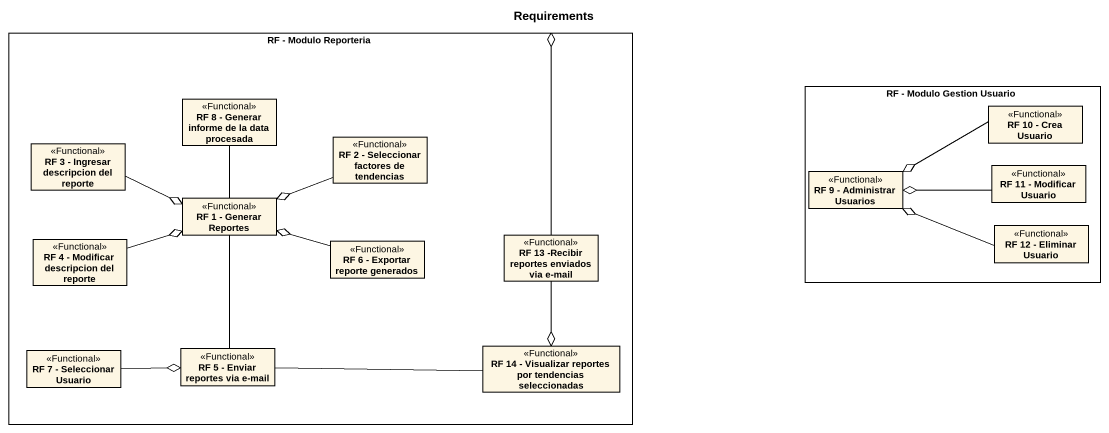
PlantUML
@startuml
title Requirements
hide circle
hide empty members
rectangle "RF - Modulo Reporteria" as RF_Modulo_Reporteria {
  class "RF 8 - Generar informe de la data procesada" as RF_8_Generar_informe_de_la <<Functional>>
  class "RF 3 - Ingresar descripcion del reporte" as RF_3_Ingresar_descripcion <<Functional>>
  class "RF 2 - Seleccionar factores de tendencias" as RF_2_Seleccionar_factores <<Functional>>
  class "RF 1 - Generar Reportes" as RF_1_Generar_Reportes <<Functional>>
  class "RF 4 - Modificar descripcion del reporte" as RF_4_Modificar_descripcion <<Functional>>
  class "RF 6 - Exportar reporte generados" as RF_6_Exportar_reporte <<Functional>>
  class "RF 13 -Recibir reportes enviados via e-mail" as RF_13_Recibir_reportes <<Functional>>
  class "RF 7 - Seleccionar Usuario" as RF_7_Seleccionar_Usuario <<Functional>>
  class "RF 5 - Enviar reportes via e-mail" as RF_5_Enviar_reportes_via_e <<Functional>>
  class "RF 14 - Visualizar reportes por tendencias seleccionadas" as RF_14_Visualizar_reportes <<Functional>>
}
rectangle "RF - Modulo Gestion Usuario" as RF_Modulo_Gestion_Usuario {
  class "RF 10 - Crea Usuario" as RF_10_Crea_Usuario <<Functional>>
  class "RF 9 - Administrar Usuarios" as RF_9_Administrar_Usuarios <<Functional>>
  class "RF 11 - Modificar Usuario" as RF_11_Modificar_Usuario <<Functional>>
  class "RF 12 - Eliminar Usuario" as RF_12_Eliminar_Usuario <<Functional>>
}
RF_8_Generar_informe_de_la -- RF_1_Generar_Reportes
RF_10_Crea_Usuario -left-o RF_9_Administrar_Usuarios
RF_3_Ingresar_descripcion -right-o RF_1_Generar_Reportes
RF_2_Seleccionar_factores -left-o RF_1_Generar_Reportes
RF_11_Modificar_Usuario -left-o RF_9_Administrar_Usuarios
RF_1_Generar_Reportes -- RF_5_Enviar_reportes_via_e
RF_4_Modificar_descripcion -right-o RF_1_Generar_Reportes
RF_6_Exportar_reporte -left-o RF_1_Generar_Reportes
RF_13_Recibir_reportes -left-o RF_Modulo_Reporteria
RF_13_Recibir_reportes --o RF_14_Visualizar_reportes
RF_12_Eliminar_Usuario -left-o RF_9_Administrar_Usuarios
RF_7_Seleccionar_Usuario -right-o RF_5_Enviar_reportes_via_e
RF_5_Enviar_reportes_via_e -right- RF_14_Visualizar_reportes
@enduml
